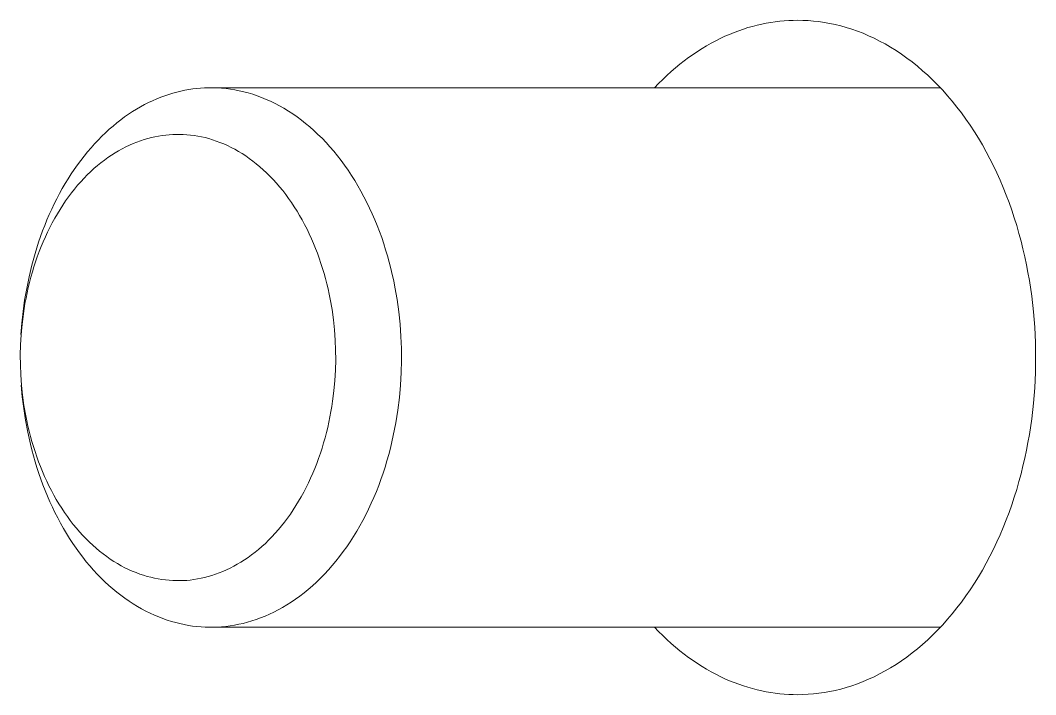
# Model space of a CAD drawing. Header units: millimetres. Extents: x -507 to 4570, y -12 to 3479.
# Drawn here: x -97.77 to -82.7, y 2961.82 to 2971.82 of the extents above; entities that cross this region are included whole.
import ezdxf

# ---------------------------------------------------------------- set-up
doc = ezdxf.new("R2010")
doc.units = ezdxf.units.MM
doc.layers.add('ZANO_R', color=7, linetype='Continuous', lineweight=0)

msp = doc.modelspace()

# ---------------------------------------------------------------- linework, layer by layer
at = {"layer": 'ZANO_R'}
for p, q in [((-87.039, 2971.694), (-86.971, 2971.716)), ((-86.971, 2971.716), (-86.903, 2971.735)), ((-86.903, 2971.735), (-86.835, 2971.753)), ((-86.835, 2971.753), (-86.767, 2971.768)), ((-86.767, 2971.768), (-86.699, 2971.782)), ((-86.699, 2971.782), (-86.632, 2971.793)), ((-86.632, 2971.793), (-86.565, 2971.803)), ((-86.565, 2971.803), (-86.499, 2971.811)), ((-86.499, 2971.811), (-86.432, 2971.817)), ((-86.432, 2971.817), (-86.366, 2971.821)), ((-86.366, 2971.821), (-86.301, 2971.824)), ((-86.301, 2971.824), (-86.236, 2971.825)), ((-86.236, 2971.825), (-86.158, 2971.824)), ((-86.158, 2971.824), (-86.078, 2971.82)), ((-86.078, 2971.82), (-85.999, 2971.814)), ((-85.999, 2971.814), (-85.918, 2971.805)), ((-85.918, 2971.805), (-85.838, 2971.793)), ((-85.838, 2971.793), (-85.756, 2971.779)), ((-85.756, 2971.779), (-85.675, 2971.761)), ((-85.675, 2971.761), (-85.593, 2971.741)), ((-85.593, 2971.741), (-85.511, 2971.718)), ((-85.511, 2971.718), (-85.428, 2971.693)), ((-87.449, 2971.522), (-87.381, 2971.556)), ((-87.381, 2971.556), (-87.312, 2971.588)), ((-87.312, 2971.588), (-87.244, 2971.617)), ((-87.244, 2971.617), (-87.176, 2971.645)), ((-87.176, 2971.645), (-87.107, 2971.671)), ((-87.107, 2971.671), (-87.039, 2971.694)), ((-85.428, 2971.693), (-85.346, 2971.664)), ((-85.346, 2971.664), (-85.263, 2971.632)), ((-85.263, 2971.632), (-85.181, 2971.597)), ((-85.181, 2971.597), (-85.099, 2971.559)), ((-85.099, 2971.559), (-85.016, 2971.518)), ((-87.718, 2971.364), (-87.651, 2971.407)), ((-87.651, 2971.407), (-87.584, 2971.447)), ((-87.584, 2971.447), (-87.516, 2971.486)), ((-87.516, 2971.486), (-87.449, 2971.522)), ((-85.016, 2971.518), (-84.935, 2971.474)), ((-84.935, 2971.474), (-84.853, 2971.427)), ((-84.853, 2971.427), (-84.772, 2971.376)), ((-87.916, 2971.224), (-87.851, 2971.273)), ((-87.851, 2971.273), (-87.785, 2971.32)), ((-87.785, 2971.32), (-87.718, 2971.364)), ((-84.772, 2971.376), (-84.692, 2971.323)), ((-84.692, 2971.323), (-84.612, 2971.266)), ((-84.612, 2971.266), (-84.533, 2971.207)), ((-88.11, 2971.065), (-88.046, 2971.12)), ((-88.046, 2971.12), (-87.981, 2971.173)), ((-87.981, 2971.173), (-87.916, 2971.224)), ((-84.533, 2971.207), (-84.455, 2971.144)), ((-84.455, 2971.144), (-84.378, 2971.078)), ((-88.297, 2970.888), (-88.235, 2970.949)), ((-88.235, 2970.949), (-88.173, 2971.008)), ((-88.173, 2971.008), (-88.11, 2971.065)), ((-84.378, 2971.078), (-84.301, 2971.01)), ((-84.301, 2971.01), (-84.226, 2970.938)), ((-95.268, 2970.798), (-95.327, 2970.787)), ((-95.209, 2970.807), (-95.268, 2970.798)), ((-95.151, 2970.814), (-95.209, 2970.807)), ((-95.093, 2970.819), (-95.151, 2970.814)), ((-95.035, 2970.823), (-95.093, 2970.819)), ((-94.973, 2970.825), (-95.035, 2970.823)), ((-94.909, 2970.825), (-94.973, 2970.825)), ((-94.909, 2970.825), (-84.115, 2970.825)), ((-94.845, 2970.823), (-94.909, 2970.825)), ((-94.781, 2970.818), (-94.845, 2970.823)), ((-94.716, 2970.812), (-94.781, 2970.818)), ((-94.651, 2970.804), (-94.716, 2970.812)), ((-94.585, 2970.793), (-94.651, 2970.804)), ((-88.357, 2970.825), (-88.297, 2970.888)), ((-84.226, 2970.938), (-84.152, 2970.864)), ((-84.152, 2970.864), (-84.079, 2970.787)), ((-95.745, 2970.659), (-95.805, 2970.633)), ((-95.685, 2970.684), (-95.745, 2970.659)), ((-95.625, 2970.706), (-95.685, 2970.684)), ((-95.565, 2970.726), (-95.625, 2970.706)), ((-95.505, 2970.744), (-95.565, 2970.726)), ((-95.446, 2970.76), (-95.505, 2970.744)), ((-95.386, 2970.775), (-95.446, 2970.76)), ((-95.327, 2970.787), (-95.386, 2970.775)), ((-94.519, 2970.78), (-94.585, 2970.793)), ((-94.453, 2970.765), (-94.519, 2970.78)), ((-94.387, 2970.748), (-94.453, 2970.765)), ((-94.32, 2970.728), (-94.387, 2970.748)), ((-94.254, 2970.705), (-94.32, 2970.728)), ((-94.187, 2970.681), (-94.254, 2970.705)), ((-94.121, 2970.653), (-94.187, 2970.681)), ((-94.054, 2970.624), (-94.121, 2970.653)), ((-84.079, 2970.787), (-84.008, 2970.707)), ((-84.008, 2970.707), (-83.938, 2970.624)), ((-96.044, 2970.508), (-96.103, 2970.471)), ((-95.985, 2970.542), (-96.044, 2970.508)), ((-95.925, 2970.575), (-95.985, 2970.542)), ((-95.865, 2970.605), (-95.925, 2970.575)), ((-95.805, 2970.633), (-95.865, 2970.605)), ((-93.988, 2970.591), (-94.054, 2970.624)), ((-93.922, 2970.557), (-93.988, 2970.591)), ((-93.856, 2970.52), (-93.922, 2970.557)), ((-93.791, 2970.48), (-93.856, 2970.52)), ((-83.938, 2970.624), (-83.869, 2970.539)), ((-83.869, 2970.539), (-83.802, 2970.451)), ((-96.278, 2970.349), (-96.336, 2970.304)), ((-96.22, 2970.392), (-96.278, 2970.349)), ((-96.162, 2970.433), (-96.22, 2970.392)), ((-96.103, 2970.471), (-96.162, 2970.433)), ((-93.726, 2970.438), (-93.791, 2970.48)), ((-93.662, 2970.393), (-93.726, 2970.438)), ((-93.598, 2970.346), (-93.662, 2970.393)), ((-93.535, 2970.296), (-93.598, 2970.346)), ((-83.802, 2970.451), (-83.736, 2970.36)), ((-83.736, 2970.36), (-83.672, 2970.268)), ((-96.449, 2970.209), (-96.504, 2970.158)), ((-96.392, 2970.257), (-96.449, 2970.209)), ((-96.336, 2970.304), (-96.392, 2970.257)), ((-93.473, 2970.245), (-93.535, 2970.296)), ((-93.411, 2970.19), (-93.473, 2970.245)), ((-83.672, 2970.268), (-83.61, 2970.173)), ((-96.613, 2970.05), (-96.667, 2969.993)), ((-96.559, 2970.105), (-96.613, 2970.05)), ((-96.504, 2970.158), (-96.559, 2970.105)), ((-95.985, 2970.039), (-95.931, 2970.057)), ((-95.931, 2970.057), (-95.878, 2970.073)), ((-95.878, 2970.073), (-95.824, 2970.087)), ((-95.824, 2970.087), (-95.77, 2970.099)), ((-95.77, 2970.099), (-95.717, 2970.109)), ((-95.717, 2970.109), (-95.664, 2970.118)), ((-95.664, 2970.118), (-95.611, 2970.124)), ((-95.611, 2970.124), (-95.559, 2970.129)), ((-95.559, 2970.129), (-95.507, 2970.132)), ((-95.507, 2970.132), (-95.455, 2970.134)), ((-95.455, 2970.134), (-95.403, 2970.134)), ((-95.403, 2970.134), (-95.35, 2970.132)), ((-95.35, 2970.132), (-95.297, 2970.129)), ((-95.297, 2970.129), (-95.243, 2970.124)), ((-95.243, 2970.124), (-95.189, 2970.117)), ((-95.189, 2970.117), (-95.135, 2970.108)), ((-95.135, 2970.108), (-95.08, 2970.098)), ((-95.08, 2970.098), (-95.026, 2970.085)), ((-95.026, 2970.085), (-94.971, 2970.07)), ((-94.971, 2970.07), (-94.916, 2970.054)), ((-94.916, 2970.054), (-94.861, 2970.035)), ((-93.351, 2970.134), (-93.411, 2970.19)), ((-93.291, 2970.075), (-93.351, 2970.134)), ((-93.232, 2970.013), (-93.291, 2970.075)), ((-83.61, 2970.173), (-83.55, 2970.076)), ((-83.55, 2970.076), (-83.491, 2969.976)), ((-96.719, 2969.935), (-96.771, 2969.874)), ((-96.667, 2969.993), (-96.719, 2969.935)), ((-96.309, 2969.891), (-96.256, 2969.921)), ((-96.256, 2969.921), (-96.202, 2969.948)), ((-96.202, 2969.948), (-96.148, 2969.974)), ((-96.148, 2969.974), (-96.094, 2969.998)), ((-96.094, 2969.998), (-96.04, 2970.02)), ((-96.04, 2970.02), (-95.985, 2970.039)), ((-94.861, 2970.035), (-94.806, 2970.015)), ((-94.806, 2970.015), (-94.75, 2969.992)), ((-94.75, 2969.992), (-94.696, 2969.968)), ((-94.696, 2969.968), (-94.641, 2969.941)), ((-94.641, 2969.941), (-94.586, 2969.913)), ((-94.586, 2969.913), (-94.532, 2969.882)), ((-93.175, 2969.95), (-93.232, 2970.013)), ((-93.118, 2969.884), (-93.175, 2969.95)), ((-83.491, 2969.976), (-83.435, 2969.875)), ((-96.871, 2969.748), (-96.919, 2969.682)), ((-96.821, 2969.812), (-96.871, 2969.748)), ((-96.771, 2969.874), (-96.821, 2969.812)), ((-96.573, 2969.712), (-96.521, 2969.752)), ((-96.521, 2969.752), (-96.468, 2969.79)), ((-96.468, 2969.79), (-96.416, 2969.825)), ((-96.416, 2969.825), (-96.363, 2969.859)), ((-96.363, 2969.859), (-96.309, 2969.891)), ((-94.532, 2969.882), (-94.478, 2969.849)), ((-94.478, 2969.849), (-94.424, 2969.814)), ((-94.424, 2969.814), (-94.371, 2969.777)), ((-94.371, 2969.777), (-94.318, 2969.738)), ((-93.063, 2969.817), (-93.118, 2969.884)), ((-93.009, 2969.747), (-93.063, 2969.817)), ((-92.956, 2969.675), (-93.009, 2969.747)), ((-83.435, 2969.875), (-83.38, 2969.772)), ((-83.38, 2969.772), (-83.327, 2969.667)), ((-96.967, 2969.615), (-97.013, 2969.546)), ((-96.919, 2969.682), (-96.967, 2969.615)), ((-96.725, 2969.58), (-96.675, 2969.626)), ((-96.675, 2969.626), (-96.624, 2969.67)), ((-96.624, 2969.67), (-96.573, 2969.712)), ((-94.318, 2969.738), (-94.266, 2969.697)), ((-94.266, 2969.697), (-94.215, 2969.654)), ((-94.215, 2969.654), (-94.164, 2969.609)), ((-94.164, 2969.609), (-94.113, 2969.562)), ((-92.904, 2969.602), (-92.956, 2969.675)), ((-92.854, 2969.526), (-92.904, 2969.602)), ((-83.327, 2969.667), (-83.277, 2969.561)), ((-97.058, 2969.476), (-97.102, 2969.404)), ((-97.013, 2969.546), (-97.058, 2969.476)), ((-96.871, 2969.431), (-96.823, 2969.483)), ((-96.823, 2969.483), (-96.774, 2969.532)), ((-96.774, 2969.532), (-96.725, 2969.58)), ((-94.113, 2969.562), (-94.064, 2969.514)), ((-94.064, 2969.514), (-94.015, 2969.463)), ((-94.015, 2969.463), (-93.968, 2969.41)), ((-92.806, 2969.449), (-92.854, 2969.526)), ((-92.758, 2969.37), (-92.806, 2969.449)), ((-83.277, 2969.561), (-83.228, 2969.453)), ((-83.228, 2969.453), (-83.182, 2969.344)), ((-97.145, 2969.331), (-97.186, 2969.256)), ((-97.102, 2969.404), (-97.145, 2969.331)), ((-97.009, 2969.266), (-96.964, 2969.323)), ((-96.964, 2969.323), (-96.918, 2969.378)), ((-96.918, 2969.378), (-96.871, 2969.431)), ((-93.968, 2969.41), (-93.921, 2969.356)), ((-93.921, 2969.356), (-93.875, 2969.3)), ((-93.875, 2969.3), (-93.83, 2969.242)), ((-92.713, 2969.29), (-92.758, 2969.37)), ((-83.182, 2969.344), (-83.138, 2969.233)), ((-97.226, 2969.18), (-97.265, 2969.103)), ((-97.186, 2969.256), (-97.226, 2969.18)), ((-97.138, 2969.085), (-97.096, 2969.147)), ((-97.096, 2969.147), (-97.053, 2969.207)), ((-97.053, 2969.207), (-97.009, 2969.266)), ((-93.83, 2969.242), (-93.787, 2969.183)), ((-93.787, 2969.183), (-93.744, 2969.122)), ((-92.669, 2969.208), (-92.713, 2969.29)), ((-92.626, 2969.125), (-92.669, 2969.208)), ((-83.138, 2969.233), (-83.096, 2969.121)), ((-97.303, 2969.024), (-97.339, 2968.945)), ((-97.265, 2969.103), (-97.303, 2969.024)), ((-97.218, 2968.957), (-97.179, 2969.022)), ((-97.179, 2969.022), (-97.138, 2969.085)), ((-93.744, 2969.122), (-93.703, 2969.06)), ((-93.703, 2969.06), (-93.662, 2968.996)), ((-93.662, 2968.996), (-93.623, 2968.931)), ((-92.585, 2969.041), (-92.626, 2969.125)), ((-92.546, 2968.955), (-92.585, 2969.041)), ((-83.096, 2969.121), (-83.056, 2969.009)), ((-83.056, 2969.009), (-83.018, 2968.895)), ((-97.373, 2968.865), (-97.406, 2968.783)), ((-97.339, 2968.945), (-97.373, 2968.865)), ((-97.294, 2968.823), (-97.257, 2968.891)), ((-97.257, 2968.891), (-97.218, 2968.957)), ((-93.623, 2968.931), (-93.586, 2968.864)), ((-93.586, 2968.864), (-93.549, 2968.797)), ((-92.509, 2968.868), (-92.546, 2968.955)), ((-92.473, 2968.78), (-92.509, 2968.868)), ((-83.018, 2968.895), (-82.982, 2968.78)), ((-97.438, 2968.701), (-97.468, 2968.618)), ((-97.406, 2968.783), (-97.438, 2968.701)), ((-97.364, 2968.685), (-97.33, 2968.755)), ((-97.33, 2968.755), (-97.294, 2968.823)), ((-93.549, 2968.797), (-93.514, 2968.728)), ((-93.514, 2968.728), (-93.48, 2968.658)), ((-92.439, 2968.692), (-92.473, 2968.78)), ((-92.406, 2968.602), (-92.439, 2968.692)), ((-82.982, 2968.78), (-82.949, 2968.665)), ((-97.468, 2968.618), (-97.497, 2968.535)), ((-97.46, 2968.469), (-97.429, 2968.542)), ((-97.429, 2968.542), (-97.397, 2968.614)), ((-97.397, 2968.614), (-97.364, 2968.685)), ((-93.48, 2968.658), (-93.448, 2968.587)), ((-93.448, 2968.587), (-93.417, 2968.515)), ((-92.376, 2968.512), (-92.406, 2968.602)), ((-82.949, 2968.665), (-82.918, 2968.55)), ((-82.918, 2968.55), (-82.889, 2968.434)), ((-97.524, 2968.451), (-97.55, 2968.366)), ((-97.497, 2968.535), (-97.524, 2968.451)), ((-97.516, 2968.32), (-97.489, 2968.395)), ((-97.489, 2968.395), (-97.46, 2968.469)), ((-93.417, 2968.515), (-93.387, 2968.443)), ((-93.387, 2968.443), (-93.359, 2968.37)), ((-92.347, 2968.421), (-92.376, 2968.512)), ((-92.32, 2968.33), (-92.347, 2968.421)), ((-82.889, 2968.434), (-82.862, 2968.317)), ((-97.55, 2968.366), (-97.598, 2968.195)), ((-97.567, 2968.169), (-97.542, 2968.245)), ((-97.542, 2968.245), (-97.516, 2968.32)), ((-93.359, 2968.37), (-93.332, 2968.296)), ((-93.332, 2968.296), (-93.307, 2968.221)), ((-92.294, 2968.238), (-92.32, 2968.33)), ((-92.271, 2968.146), (-92.294, 2968.238)), ((-82.862, 2968.317), (-82.837, 2968.201)), ((-97.598, 2968.195), (-97.639, 2968.023)), ((-97.612, 2968.016), (-97.59, 2968.093)), ((-97.59, 2968.093), (-97.567, 2968.169)), ((-93.307, 2968.221), (-93.283, 2968.146)), ((-93.283, 2968.146), (-93.26, 2968.07)), ((-92.249, 2968.054), (-92.271, 2968.146)), ((-82.837, 2968.201), (-82.815, 2968.084)), ((-97.639, 2968.023), (-97.674, 2967.85)), ((-97.651, 2967.861), (-97.632, 2967.939)), ((-97.632, 2967.939), (-97.612, 2968.016)), ((-93.26, 2968.07), (-93.239, 2967.994)), ((-93.239, 2967.994), (-93.22, 2967.918)), ((-92.228, 2967.962), (-92.249, 2968.054)), ((-92.21, 2967.869), (-92.228, 2967.962)), ((-82.815, 2968.084), (-82.794, 2967.967)), ((-82.794, 2967.967), (-82.76, 2967.735)), ((-97.674, 2967.85), (-97.704, 2967.677)), ((-97.668, 2967.784), (-97.651, 2967.861)), ((-93.22, 2967.918), (-93.202, 2967.842)), ((-93.202, 2967.842), (-93.185, 2967.766)), ((-92.178, 2967.685), (-92.21, 2967.869)), ((-97.704, 2967.677), (-97.727, 2967.505)), ((-97.699, 2967.628), (-97.684, 2967.706)), ((-97.684, 2967.706), (-97.668, 2967.784)), ((-93.185, 2967.766), (-93.17, 2967.689)), ((-93.17, 2967.689), (-93.143, 2967.536)), ((-92.152, 2967.501), (-92.178, 2967.685)), ((-82.76, 2967.735), (-82.733, 2967.503)), ((-97.727, 2967.505), (-97.746, 2967.334)), ((-97.723, 2967.472), (-97.712, 2967.55)), ((-97.712, 2967.55), (-97.699, 2967.628)), ((-93.143, 2967.536), (-93.122, 2967.384)), ((-92.133, 2967.318), (-92.152, 2967.501)), ((-82.733, 2967.503), (-82.715, 2967.274)), ((-97.746, 2967.334), (-97.759, 2967.164)), ((-97.743, 2967.317), (-97.723, 2967.472)), ((-93.122, 2967.384), (-93.106, 2967.233)), ((-97.756, 2967.163), (-97.743, 2967.317)), ((-93.106, 2967.233), (-93.095, 2967.083)), ((-92.12, 2967.137), (-92.133, 2967.318)), ((-82.715, 2967.274), (-82.704, 2967.048)), ((-97.765, 2967.011), (-97.756, 2967.163)), ((-93.095, 2967.083), (-93.09, 2966.936)), ((-92.113, 2966.959), (-92.12, 2967.137)), ((-82.704, 2967.048), (-82.701, 2966.825)), ((-97.769, 2966.861), (-97.765, 2967.011)), ((-93.09, 2966.936), (-93.088, 2966.789)), ((-92.112, 2966.781), (-92.113, 2966.959)), ((-97.767, 2966.714), (-97.769, 2966.861)), ((-93.088, 2966.789), (-93.092, 2966.638)), ((-92.116, 2966.6), (-92.112, 2966.781)), ((-82.701, 2966.825), (-82.704, 2966.602)), ((-97.762, 2966.566), (-97.767, 2966.714)), ((-93.092, 2966.638), (-93.101, 2966.486)), ((-92.127, 2966.416), (-92.116, 2966.6)), ((-82.704, 2966.602), (-82.715, 2966.376)), ((-97.751, 2966.417), (-97.762, 2966.566)), ((-93.101, 2966.486), (-93.114, 2966.332)), ((-97.754, 2966.417), (-97.739, 2966.244)), ((-97.735, 2966.266), (-97.751, 2966.417)), ((-93.114, 2966.332), (-93.134, 2966.177)), ((-92.143, 2966.23), (-92.127, 2966.416)), ((-82.715, 2966.376), (-82.733, 2966.146)), ((-97.739, 2966.244), (-97.718, 2966.069)), ((-97.714, 2966.114), (-97.735, 2966.266)), ((-93.134, 2966.177), (-93.145, 2966.1)), ((-92.166, 2966.042), (-92.143, 2966.23)), ((-82.733, 2966.146), (-82.76, 2965.915)), ((-97.718, 2966.069), (-97.691, 2965.894)), ((-97.687, 2965.961), (-97.714, 2966.114)), ((-93.158, 2966.022), (-93.173, 2965.944)), ((-93.145, 2966.1), (-93.158, 2966.022)), ((-92.181, 2965.948), (-92.166, 2966.042)), ((-97.691, 2965.894), (-97.658, 2965.718)), ((-97.672, 2965.884), (-97.687, 2965.961)), ((-97.655, 2965.808), (-97.672, 2965.884)), ((-93.189, 2965.866), (-93.206, 2965.788)), ((-93.173, 2965.944), (-93.189, 2965.866)), ((-92.214, 2965.76), (-92.196, 2965.854)), ((-92.196, 2965.854), (-92.181, 2965.948)), ((-82.76, 2965.915), (-82.794, 2965.682)), ((-97.658, 2965.718), (-97.619, 2965.542)), ((-97.637, 2965.731), (-97.655, 2965.808)), ((-97.618, 2965.655), (-97.637, 2965.731)), ((-93.225, 2965.711), (-93.245, 2965.634)), ((-93.206, 2965.788), (-93.225, 2965.711)), ((-92.233, 2965.666), (-92.214, 2965.76)), ((-82.794, 2965.682), (-82.815, 2965.566)), ((-97.619, 2965.542), (-97.597, 2965.454)), ((-97.597, 2965.579), (-97.618, 2965.655)), ((-97.574, 2965.504), (-97.597, 2965.579)), ((-93.267, 2965.557), (-93.29, 2965.48)), ((-93.245, 2965.634), (-93.267, 2965.557)), ((-92.277, 2965.478), (-92.254, 2965.572)), ((-92.254, 2965.572), (-92.233, 2965.666)), ((-82.815, 2965.566), (-82.837, 2965.449)), ((-97.597, 2965.454), (-97.574, 2965.367)), ((-97.55, 2965.429), (-97.574, 2965.504)), ((-97.525, 2965.354), (-97.55, 2965.429)), ((-93.315, 2965.405), (-93.341, 2965.329)), ((-93.29, 2965.48), (-93.315, 2965.405)), ((-92.328, 2965.292), (-92.301, 2965.385)), ((-92.301, 2965.385), (-92.277, 2965.478)), ((-82.837, 2965.449), (-82.862, 2965.332)), ((-97.574, 2965.367), (-97.549, 2965.28)), ((-97.549, 2965.28), (-97.523, 2965.193)), ((-97.498, 2965.28), (-97.525, 2965.354)), ((-97.47, 2965.207), (-97.498, 2965.28)), ((-93.368, 2965.255), (-93.397, 2965.181)), ((-93.341, 2965.329), (-93.368, 2965.255)), ((-92.356, 2965.2), (-92.328, 2965.292)), ((-82.862, 2965.332), (-82.889, 2965.216)), ((-97.523, 2965.193), (-97.494, 2965.107)), ((-97.494, 2965.107), (-97.465, 2965.021)), ((-97.44, 2965.134), (-97.47, 2965.207)), ((-97.409, 2965.062), (-97.44, 2965.134)), ((-93.428, 2965.108), (-93.46, 2965.036)), ((-93.397, 2965.181), (-93.428, 2965.108)), ((-92.417, 2965.017), (-92.386, 2965.108)), ((-92.386, 2965.108), (-92.356, 2965.2)), ((-82.918, 2965.1), (-82.949, 2964.984)), ((-82.889, 2965.216), (-82.918, 2965.1)), ((-97.465, 2965.021), (-97.433, 2964.936)), ((-97.433, 2964.936), (-97.401, 2964.852)), ((-97.377, 2964.992), (-97.409, 2965.062)), ((-97.343, 2964.922), (-97.377, 2964.992)), ((-97.308, 2964.853), (-97.343, 2964.922)), ((-93.493, 2964.965), (-93.527, 2964.895)), ((-93.46, 2965.036), (-93.493, 2964.965)), ((-92.485, 2964.838), (-92.45, 2964.927)), ((-92.45, 2964.927), (-92.417, 2965.017)), ((-82.949, 2964.984), (-82.982, 2964.869)), ((-97.401, 2964.852), (-97.366, 2964.768)), ((-97.271, 2964.785), (-97.308, 2964.853)), ((-97.234, 2964.719), (-97.271, 2964.785)), ((-93.563, 2964.826), (-93.6, 2964.759)), ((-93.527, 2964.895), (-93.563, 2964.826)), ((-92.522, 2964.75), (-92.485, 2964.838)), ((-82.982, 2964.869), (-83.018, 2964.755)), ((-97.366, 2964.768), (-97.33, 2964.686)), ((-97.33, 2964.686), (-97.293, 2964.604)), ((-97.195, 2964.654), (-97.234, 2964.719)), ((-97.154, 2964.59), (-97.195, 2964.654)), ((-93.678, 2964.628), (-93.719, 2964.565)), ((-93.639, 2964.693), (-93.678, 2964.628)), ((-93.6, 2964.759), (-93.639, 2964.693)), ((-92.601, 2964.577), (-92.561, 2964.663)), ((-92.561, 2964.663), (-92.522, 2964.75)), ((-83.056, 2964.641), (-83.096, 2964.528)), ((-83.018, 2964.755), (-83.056, 2964.641)), ((-97.293, 2964.604), (-97.254, 2964.524)), ((-97.254, 2964.524), (-97.214, 2964.445)), ((-97.113, 2964.527), (-97.154, 2964.59)), ((-97.07, 2964.467), (-97.113, 2964.527)), ((-93.761, 2964.503), (-93.804, 2964.443)), ((-93.719, 2964.565), (-93.761, 2964.503)), ((-92.686, 2964.41), (-92.642, 2964.493)), ((-92.642, 2964.493), (-92.601, 2964.577)), ((-83.096, 2964.528), (-83.138, 2964.417)), ((-97.214, 2964.445), (-97.172, 2964.367)), ((-97.172, 2964.367), (-97.128, 2964.29)), ((-97.027, 2964.407), (-97.07, 2964.467)), ((-96.982, 2964.35), (-97.027, 2964.407)), ((-96.936, 2964.294), (-96.982, 2964.35)), ((-93.893, 2964.327), (-93.939, 2964.272)), ((-93.848, 2964.384), (-93.893, 2964.327)), ((-93.804, 2964.443), (-93.848, 2964.384)), ((-92.777, 2964.248), (-92.731, 2964.328)), ((-92.731, 2964.328), (-92.686, 2964.41)), ((-83.138, 2964.417), (-83.182, 2964.306)), ((-97.128, 2964.29), (-97.084, 2964.215)), ((-97.084, 2964.215), (-97.038, 2964.141)), ((-96.889, 2964.239), (-96.936, 2964.294)), ((-96.842, 2964.187), (-96.889, 2964.239)), ((-96.793, 2964.136), (-96.842, 2964.187)), ((-93.986, 2964.219), (-94.034, 2964.167)), ((-93.939, 2964.272), (-93.986, 2964.219)), ((-92.874, 2964.093), (-92.825, 2964.17)), ((-92.825, 2964.17), (-92.777, 2964.248)), ((-83.228, 2964.197), (-83.277, 2964.089)), ((-83.182, 2964.306), (-83.228, 2964.197)), ((-97.038, 2964.141), (-96.99, 2964.069)), ((-96.99, 2964.069), (-96.942, 2963.998)), ((-96.744, 2964.087), (-96.793, 2964.136)), ((-96.693, 2964.04), (-96.744, 2964.087)), ((-96.642, 2963.995), (-96.693, 2964.04)), ((-94.182, 2964.024), (-94.233, 2963.98)), ((-94.132, 2964.069), (-94.182, 2964.024)), ((-94.083, 2964.117), (-94.132, 2964.069)), ((-94.034, 2964.167), (-94.083, 2964.117)), ((-92.977, 2963.946), (-92.925, 2964.018)), ((-92.925, 2964.018), (-92.874, 2964.093)), ((-83.277, 2964.089), (-83.327, 2963.982)), ((-96.942, 2963.998), (-96.892, 2963.93)), ((-96.892, 2963.93), (-96.841, 2963.862)), ((-96.591, 2963.952), (-96.642, 2963.995)), ((-96.539, 2963.912), (-96.591, 2963.952)), ((-96.486, 2963.873), (-96.539, 2963.912)), ((-96.433, 2963.836), (-96.486, 2963.873)), ((-94.336, 2963.898), (-94.389, 2963.86)), ((-94.284, 2963.938), (-94.336, 2963.898)), ((-94.233, 2963.98), (-94.284, 2963.938)), ((-93.085, 2963.806), (-93.03, 2963.875)), ((-93.03, 2963.875), (-92.977, 2963.946)), ((-83.38, 2963.878), (-83.435, 2963.775)), ((-83.327, 2963.982), (-83.38, 2963.878)), ((-96.841, 2963.862), (-96.789, 2963.797)), ((-96.789, 2963.797), (-96.735, 2963.734)), ((-96.735, 2963.734), (-96.681, 2963.672)), ((-96.379, 2963.801), (-96.433, 2963.836)), ((-96.325, 2963.768), (-96.379, 2963.801)), ((-96.271, 2963.737), (-96.325, 2963.768)), ((-96.216, 2963.708), (-96.271, 2963.737)), ((-94.601, 2963.729), (-94.655, 2963.701)), ((-94.548, 2963.759), (-94.601, 2963.729)), ((-94.494, 2963.79), (-94.548, 2963.759)), ((-94.441, 2963.824), (-94.494, 2963.79)), ((-94.389, 2963.86), (-94.441, 2963.824)), ((-93.197, 2963.675), (-93.14, 2963.739)), ((-93.14, 2963.739), (-93.085, 2963.806)), ((-83.435, 2963.775), (-83.491, 2963.673)), ((-96.681, 2963.672), (-96.626, 2963.612)), ((-96.626, 2963.612), (-96.569, 2963.555)), ((-96.161, 2963.682), (-96.216, 2963.708)), ((-96.107, 2963.657), (-96.161, 2963.682)), ((-96.051, 2963.635), (-96.107, 2963.657)), ((-95.996, 2963.614), (-96.051, 2963.635)), ((-95.941, 2963.596), (-95.996, 2963.614)), ((-95.886, 2963.579), (-95.941, 2963.596)), ((-95.831, 2963.565), (-95.886, 2963.579)), ((-95.777, 2963.552), (-95.831, 2963.565)), ((-94.979, 2963.577), (-95.033, 2963.563)), ((-94.926, 2963.593), (-94.979, 2963.577)), ((-94.872, 2963.61), (-94.926, 2963.593)), ((-94.817, 2963.63), (-94.872, 2963.61)), ((-94.763, 2963.652), (-94.817, 2963.63)), ((-94.709, 2963.676), (-94.763, 2963.652)), ((-94.655, 2963.701), (-94.709, 2963.676)), ((-93.314, 2963.552), (-93.255, 2963.612)), ((-93.255, 2963.612), (-93.197, 2963.675)), ((-83.55, 2963.574), (-83.61, 2963.477)), ((-83.491, 2963.673), (-83.55, 2963.574)), ((-96.569, 2963.555), (-96.512, 2963.499)), ((-96.512, 2963.499), (-96.454, 2963.446)), ((-96.454, 2963.446), (-96.395, 2963.395)), ((-95.722, 2963.542), (-95.777, 2963.552)), ((-95.668, 2963.533), (-95.722, 2963.542)), ((-95.614, 2963.526), (-95.668, 2963.533)), ((-95.56, 2963.521), (-95.614, 2963.526)), ((-95.507, 2963.517), (-95.56, 2963.521)), ((-95.454, 2963.516), (-95.507, 2963.517)), ((-95.402, 2963.516), (-95.454, 2963.516)), ((-95.35, 2963.517), (-95.402, 2963.516)), ((-95.298, 2963.52), (-95.35, 2963.517)), ((-95.246, 2963.525), (-95.298, 2963.52)), ((-95.193, 2963.532), (-95.246, 2963.525)), ((-95.14, 2963.541), (-95.193, 2963.532)), ((-95.087, 2963.551), (-95.14, 2963.541)), ((-95.033, 2963.563), (-95.087, 2963.551)), ((-93.495, 2963.386), (-93.434, 2963.439)), ((-93.434, 2963.439), (-93.373, 2963.495)), ((-93.373, 2963.495), (-93.314, 2963.552)), ((-83.61, 2963.477), (-83.672, 2963.382)), ((-96.395, 2963.395), (-96.336, 2963.346)), ((-96.336, 2963.346), (-96.276, 2963.299)), ((-96.276, 2963.299), (-96.215, 2963.254)), ((-93.683, 2963.241), (-93.62, 2963.287)), ((-93.62, 2963.287), (-93.557, 2963.335)), ((-93.557, 2963.335), (-93.495, 2963.386)), ((-83.736, 2963.289), (-83.802, 2963.199)), ((-83.672, 2963.382), (-83.736, 2963.289)), ((-96.215, 2963.254), (-96.154, 2963.212)), ((-96.154, 2963.212), (-96.092, 2963.172)), ((-96.092, 2963.172), (-96.03, 2963.134)), ((-96.03, 2963.134), (-95.968, 2963.098)), ((-93.941, 2963.083), (-93.876, 2963.119)), ((-93.876, 2963.119), (-93.811, 2963.157)), ((-93.811, 2963.157), (-93.747, 2963.198)), ((-93.747, 2963.198), (-93.683, 2963.241)), ((-83.802, 2963.199), (-83.869, 2963.111)), ((-95.968, 2963.098), (-95.905, 2963.065)), ((-95.905, 2963.065), (-95.842, 2963.033)), ((-95.842, 2963.033), (-95.779, 2963.005)), ((-95.779, 2963.005), (-95.715, 2962.978)), ((-95.715, 2962.978), (-95.652, 2962.953)), ((-94.267, 2962.94), (-94.202, 2962.964)), ((-94.202, 2962.964), (-94.136, 2962.99)), ((-94.136, 2962.99), (-94.071, 2963.018)), ((-94.071, 2963.018), (-94.006, 2963.049)), ((-94.006, 2963.049), (-93.941, 2963.083)), ((-83.938, 2963.026), (-84.008, 2962.943)), ((-83.869, 2963.111), (-83.938, 2963.026)), ((-95.652, 2962.953), (-95.588, 2962.931)), ((-95.588, 2962.931), (-95.525, 2962.911)), ((-95.525, 2962.911), (-95.462, 2962.893)), ((-95.462, 2962.893), (-95.399, 2962.878)), ((-95.399, 2962.878), (-95.336, 2962.864)), ((-95.336, 2962.864), (-95.273, 2962.853)), ((-95.273, 2962.853), (-95.211, 2962.843)), ((-95.211, 2962.843), (-95.149, 2962.836)), ((-95.149, 2962.836), (-95.087, 2962.83)), ((-95.087, 2962.83), (-95.026, 2962.827)), ((-95.026, 2962.827), (-94.965, 2962.825)), ((-94.965, 2962.825), (-94.905, 2962.825)), ((-94.905, 2962.825), (-94.845, 2962.827)), ((-94.845, 2962.827), (-94.782, 2962.831)), ((-84.115, 2962.825), (-94.845, 2962.825)), ((-94.782, 2962.831), (-94.719, 2962.837)), ((-94.719, 2962.837), (-94.656, 2962.845)), ((-94.656, 2962.845), (-94.592, 2962.855)), ((-94.592, 2962.855), (-94.527, 2962.868)), ((-94.527, 2962.868), (-94.462, 2962.882)), ((-94.462, 2962.882), (-94.397, 2962.899)), ((-94.397, 2962.899), (-94.332, 2962.918)), ((-94.332, 2962.918), (-94.267, 2962.94)), ((-88.297, 2962.762), (-88.357, 2962.825)), ((-84.079, 2962.863), (-84.152, 2962.786)), ((-84.008, 2962.943), (-84.079, 2962.863)), ((-88.235, 2962.701), (-88.297, 2962.762)), ((-88.173, 2962.642), (-88.235, 2962.701)), ((-84.226, 2962.711), (-84.301, 2962.64)), ((-84.152, 2962.786), (-84.226, 2962.711)), ((-88.11, 2962.584), (-88.173, 2962.642)), ((-88.046, 2962.529), (-88.11, 2962.584)), ((-87.981, 2962.476), (-88.046, 2962.529)), ((-84.378, 2962.571), (-84.455, 2962.506)), ((-84.301, 2962.64), (-84.378, 2962.571)), ((-87.916, 2962.425), (-87.981, 2962.476)), ((-87.851, 2962.377), (-87.916, 2962.425)), ((-87.785, 2962.33), (-87.851, 2962.377)), ((-84.612, 2962.383), (-84.692, 2962.327)), ((-84.533, 2962.443), (-84.612, 2962.383)), ((-84.455, 2962.506), (-84.533, 2962.443)), ((-87.718, 2962.285), (-87.785, 2962.33)), ((-87.651, 2962.243), (-87.718, 2962.285)), ((-87.584, 2962.202), (-87.651, 2962.243)), ((-84.853, 2962.223), (-84.935, 2962.176)), ((-84.772, 2962.273), (-84.853, 2962.223)), ((-84.692, 2962.327), (-84.772, 2962.273)), ((-87.516, 2962.164), (-87.584, 2962.202)), ((-87.449, 2962.128), (-87.516, 2962.164)), ((-87.381, 2962.094), (-87.449, 2962.128)), ((-87.312, 2962.062), (-87.381, 2962.094)), ((-87.244, 2962.032), (-87.312, 2962.062)), ((-85.099, 2962.091), (-85.181, 2962.053)), ((-85.016, 2962.132), (-85.099, 2962.091)), ((-84.935, 2962.176), (-85.016, 2962.132)), ((-87.176, 2962.005), (-87.244, 2962.032)), ((-87.107, 2961.979), (-87.176, 2962.005)), ((-87.039, 2961.956), (-87.107, 2961.979)), ((-86.971, 2961.934), (-87.039, 2961.956)), ((-86.903, 2961.915), (-86.971, 2961.934)), ((-86.835, 2961.897), (-86.903, 2961.915)), ((-85.593, 2961.908), (-85.675, 2961.888)), ((-85.511, 2961.931), (-85.593, 2961.908)), ((-85.428, 2961.957), (-85.511, 2961.931)), ((-85.346, 2961.986), (-85.428, 2961.957)), ((-85.263, 2962.018), (-85.346, 2961.986)), ((-85.181, 2962.053), (-85.263, 2962.018)), ((-86.767, 2961.882), (-86.835, 2961.897)), ((-86.699, 2961.868), (-86.767, 2961.882)), ((-86.632, 2961.856), (-86.699, 2961.868)), ((-86.565, 2961.847), (-86.632, 2961.856)), ((-86.499, 2961.839), (-86.565, 2961.847)), ((-86.432, 2961.833), (-86.499, 2961.839)), ((-86.366, 2961.828), (-86.432, 2961.833)), ((-86.301, 2961.826), (-86.366, 2961.828)), ((-86.236, 2961.825), (-86.301, 2961.826)), ((-86.158, 2961.826), (-86.236, 2961.825)), ((-86.078, 2961.83), (-86.158, 2961.826)), ((-85.999, 2961.836), (-86.078, 2961.83)), ((-85.918, 2961.845), (-85.999, 2961.836)), ((-85.838, 2961.857), (-85.918, 2961.845)), ((-85.756, 2961.871), (-85.838, 2961.857)), ((-85.675, 2961.888), (-85.756, 2961.871))]:
    msp.add_line(p, q, dxfattribs=at)

doc.saveas('drawing.dxf')
